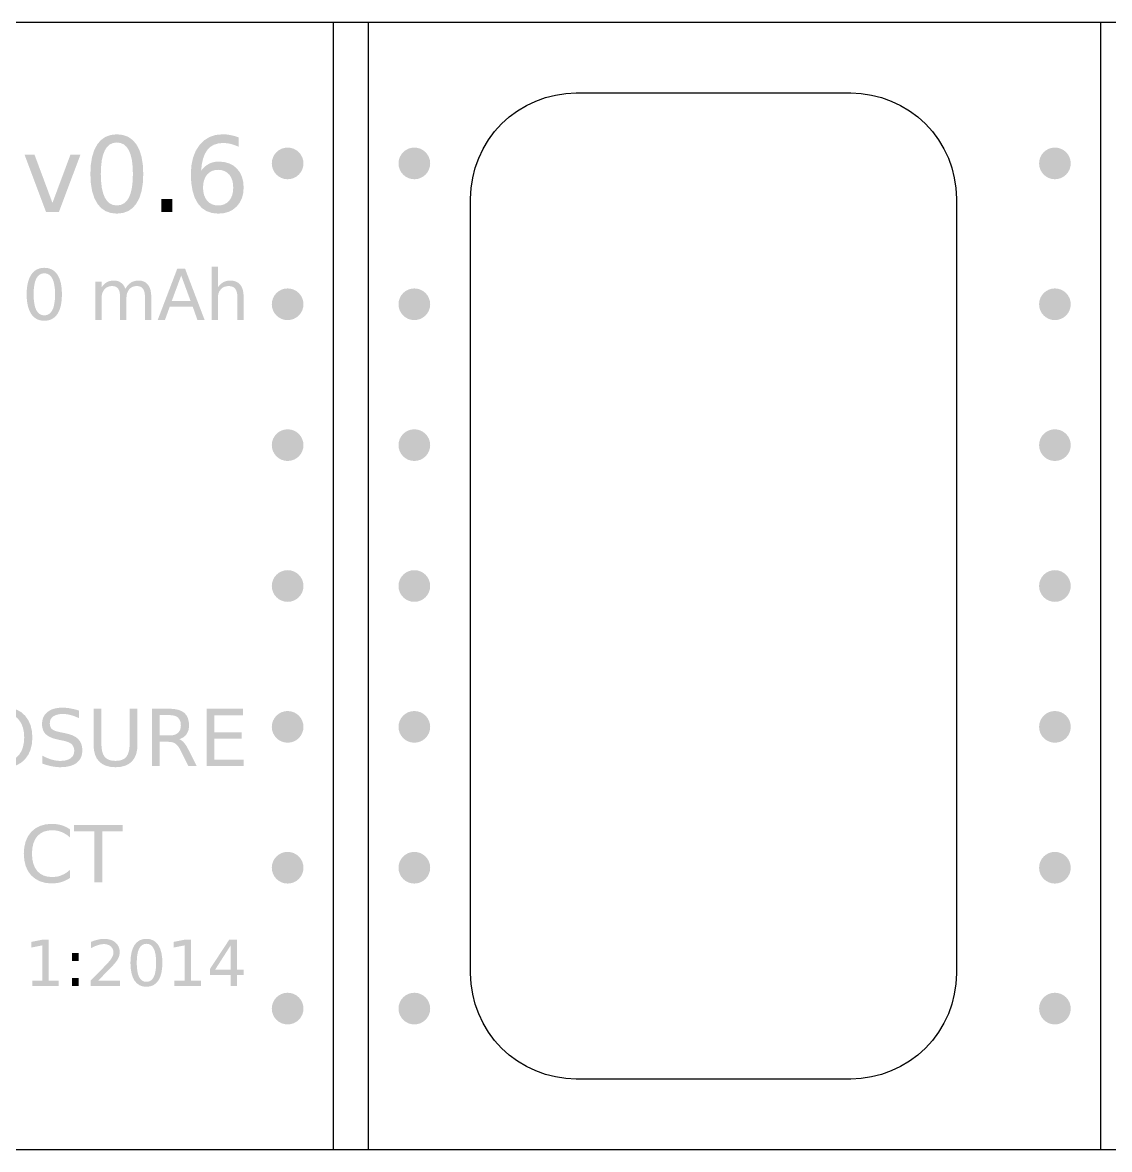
# Model space of a CAD drawing. Header units: millimetres. Extents: x 0.1 to 93.6, y -8 to 8.
# Drawn here: x 25.43 to 40.88, y -8 to 8 of the extents above; entities that cross this region are included whole.
import ezdxf

# ---------------------------------------------------------------- set-up
doc = ezdxf.new("R2010")
doc.units = ezdxf.units.MM
doc.layers.add('MARK', color=1, linetype='Continuous')
doc.layers.add('REF', color=8, linetype='Continuous')

msp = doc.modelspace()

# ---------------------------------------------------------------- hatches: boundary and pattern name
at = {"layer": 'MARK'}
h = msp.add_hatch(color=1, dxfattribs=at)
h.dxf.hatch_style = 1
h.paths.add_polyline_path([(27.052, 6.269), (27.095, 6.189), (27.125, 6.092), (27.143, 5.979), (27.149, 5.85), (27.143, 5.721), (27.125, 5.608), (27.095, 5.511), (27.052, 5.431), (26.999, 5.368), (26.935, 5.323), (26.859, 5.296), (26.774, 5.287), (26.688, 5.296), (26.613, 5.323), (26.548, 5.368), (26.495, 5.431), (26.453, 5.511), (26.422, 5.608), (26.404, 5.721), (26.398, 5.85), (26.404, 5.979), (26.422, 6.092), (26.453, 6.189), (26.495, 6.269), (26.548, 6.332), (26.613, 6.377), (26.688, 6.404), (26.774, 6.413), (26.859, 6.404), (26.935, 6.377), (26.999, 6.332)])
h.paths.add_polyline_path([(26.603, 6.185), (26.578, 6.122), (26.56, 6.046), (26.55, 5.955), (26.546, 5.85), (26.55, 5.745), (26.56, 5.654), (26.578, 5.578), (26.603, 5.515), (26.635, 5.466), (26.674, 5.431), (26.72, 5.41), (26.774, 5.403), (26.827, 5.41), (26.873, 5.431), (26.913, 5.466), (26.945, 5.515), (26.97, 5.578), (26.988, 5.654), (26.998, 5.745), (27.002, 5.85), (26.998, 5.955), (26.988, 6.046), (26.97, 6.122), (26.945, 6.185), (26.913, 6.234), (26.873, 6.269), (26.827, 6.29), (26.774, 6.297), (26.72, 6.29), (26.674, 6.269), (26.635, 6.234)])
h = msp.add_hatch(color=1, dxfattribs=at)
h.dxf.hatch_style = 1
h.paths.add_polyline_path([(28.393, 6.276), (28.365, 6.282), (28.337, 6.286), (28.309, 6.289), (28.281, 6.29), (28.213, 6.283), (28.153, 6.265), (28.102, 6.234), (28.059, 6.191), (28.025, 6.136), (27.999, 6.068), (27.981, 5.988), (27.971, 5.895), (27.994, 5.925), (28.02, 5.951), (28.048, 5.973), (28.079, 5.992), (28.112, 6.007), (28.147, 6.017), (28.183, 6.024), (28.222, 6.026), (28.299, 6.019), (28.368, 6.001), (28.428, 5.97), (28.48, 5.926), (28.522, 5.872), (28.551, 5.809), (28.569, 5.737), (28.575, 5.656), (28.569, 5.577), (28.55, 5.505), (28.519, 5.443), (28.476, 5.388), (28.423, 5.344), (28.361, 5.312), (28.291, 5.293), (28.213, 5.287), (28.124, 5.296), (28.047, 5.323), (27.98, 5.368), (27.925, 5.431), (27.881, 5.511), (27.85, 5.608), (27.831, 5.721), (27.825, 5.85), (27.833, 5.972), (27.856, 6.081), (27.894, 6.177), (27.947, 6.26), (28.014, 6.327), (28.09, 6.375), (28.178, 6.404), (28.275, 6.413), (28.303, 6.413), (28.331, 6.411), (28.359, 6.407), (28.387, 6.402), (28.415, 6.396), (28.445, 6.389), (28.474, 6.38), (28.504, 6.37), (28.504, 6.236), (28.477, 6.248), (28.449, 6.259), (28.421, 6.268)])
h.paths.add_polyline_path([(28.031, 5.805), (28.013, 5.761), (28.002, 5.712), (27.998, 5.656), (28.002, 5.601), (28.013, 5.551), (28.031, 5.508), (28.056, 5.471), (28.088, 5.441), (28.124, 5.42), (28.166, 5.407), (28.213, 5.403), (28.26, 5.407), (28.301, 5.42), (28.338, 5.441), (28.37, 5.471), (28.395, 5.508), (28.413, 5.551), (28.424, 5.601), (28.427, 5.656), (28.424, 5.712), (28.413, 5.761), (28.395, 5.805), (28.37, 5.842), (28.338, 5.871), (28.301, 5.892), (28.26, 5.905), (28.213, 5.909), (28.166, 5.905), (28.124, 5.892), (28.088, 5.871), (28.056, 5.842)])
h = msp.add_hatch(color=1, dxfattribs=at)
h.dxf.hatch_style = 1
h.paths.add_polyline_path([(26.256, 6.122), (25.95, 5.308), (25.769, 5.308), (25.463, 6.122), (25.605, 6.122), (25.859, 5.439), (26.114, 6.122)])
h = msp.add_hatch(color=1, dxfattribs=at)
h.dxf.hatch_style = 1
edge = h.paths.add_edge_path()
edge.add_arc((29.2, 6), 0.225, 0, 360)
h = msp.add_hatch(color=1, dxfattribs=at)
h.dxf.hatch_style = 1
edge = h.paths.add_edge_path()
edge.add_arc((31, 6), 0.225, 0, 360)
h = msp.add_hatch(color=1, dxfattribs=at)
h.dxf.hatch_style = 1
edge = h.paths.add_edge_path()
edge.add_arc((40.1, 6), 0.225, 0, 360)
h = msp.add_hatch(color=1, dxfattribs=at)
h.dxf.hatch_style = 1
h.paths.add_polyline_path([(27.407, 5.493), (27.56, 5.493), (27.56, 5.308), (27.407, 5.308)])
h = msp.add_hatch(color=1, dxfattribs=at)
h.dxf.hatch_style = 1
h.paths.add_polyline_path([(25.958, 4.368), (25.978, 4.303), (25.99, 4.227), (25.994, 4.141), (25.99, 4.055), (25.978, 3.979), (25.958, 3.915), (25.93, 3.861), (25.894, 3.819), (25.851, 3.789), (25.801, 3.771), (25.743, 3.765), (25.686, 3.771), (25.636, 3.789), (25.593, 3.819), (25.557, 3.861), (25.529, 3.915), (25.509, 3.979), (25.496, 4.055), (25.492, 4.141), (25.496, 4.227), (25.509, 4.303), (25.529, 4.368), (25.557, 4.421), (25.593, 4.464), (25.636, 4.494), (25.686, 4.512), (25.743, 4.518), (25.801, 4.512), (25.851, 4.494), (25.894, 4.464), (25.93, 4.421)])
h.paths.add_polyline_path([(25.613, 4.323), (25.601, 4.272), (25.594, 4.211), (25.591, 4.141), (25.594, 4.071), (25.601, 4.01), (25.613, 3.959), (25.629, 3.917), (25.651, 3.884), (25.677, 3.861), (25.708, 3.847), (25.743, 3.842), (25.779, 3.847), (25.81, 3.861), (25.836, 3.884), (25.858, 3.917), (25.875, 3.959), (25.886, 4.01), (25.894, 4.071), (25.896, 4.141), (25.894, 4.211), (25.886, 4.272), (25.875, 4.323), (25.858, 4.365), (25.836, 4.398), (25.81, 4.421), (25.779, 4.435), (25.743, 4.44), (25.708, 4.435), (25.677, 4.421), (25.651, 4.398), (25.629, 4.365)])
h = msp.add_hatch(color=1, dxfattribs=at)
h.dxf.hatch_style = 1
h.paths.add_polyline_path([(27.525, 3.965), (27.458, 3.779), (27.355, 3.779), (27.632, 4.505), (27.743, 4.505), (28.02, 3.779), (27.918, 3.779), (27.852, 3.965)])
h.paths.add_polyline_path([(27.821, 4.047), (27.688, 4.408), (27.554, 4.047)])
h = msp.add_hatch(color=1, dxfattribs=at)
h.dxf.hatch_style = 1
h.paths.add_polyline_path([(28.484, 4.141), (28.478, 4.172), (28.469, 4.199), (28.455, 4.22), (28.438, 4.237), (28.418, 4.249), (28.393, 4.256), (28.365, 4.259), (28.331, 4.256), (28.3, 4.247), (28.273, 4.233), (28.251, 4.212), (28.232, 4.187), (28.219, 4.158), (28.211, 4.124), (28.209, 4.087), (28.209, 3.779), (28.119, 3.779), (28.119, 4.535), (28.209, 4.535), (28.209, 4.239), (28.226, 4.262), (28.244, 4.282), (28.263, 4.298), (28.284, 4.312), (28.307, 4.323), (28.331, 4.33), (28.357, 4.335), (28.385, 4.336), (28.429, 4.333), (28.467, 4.322), (28.5, 4.304), (28.527, 4.278), (28.548, 4.246), (28.563, 4.207), (28.572, 4.16), (28.575, 4.107), (28.575, 3.779), (28.486, 3.779), (28.486, 4.105)])
h = msp.add_hatch(color=1, dxfattribs=at)
h.dxf.hatch_style = 1
h.paths.add_polyline_path([(26.975, 4.308), (26.999, 4.32), (27.026, 4.329), (27.054, 4.335), (27.085, 4.336), (27.125, 4.333), (27.16, 4.322), (27.191, 4.303), (27.216, 4.277), (27.237, 4.244), (27.251, 4.205), (27.26, 4.159), (27.263, 4.107), (27.263, 3.779), (27.173, 3.779), (27.173, 4.105), (27.171, 4.141), (27.166, 4.173), (27.157, 4.199), (27.145, 4.221), (27.129, 4.237), (27.11, 4.249), (27.087, 4.256), (27.06, 4.259), (27.027, 4.256), (26.998, 4.247), (26.972, 4.233), (26.95, 4.212), (26.933, 4.187), (26.92, 4.158), (26.912, 4.124), (26.91, 4.087), (26.91, 3.779), (26.82, 3.779), (26.82, 4.105), (26.818, 4.141), (26.813, 4.173), (26.804, 4.2), (26.792, 4.221), (26.777, 4.237), (26.757, 4.249), (26.734, 4.256), (26.707, 4.259), (26.674, 4.256), (26.645, 4.247), (26.62, 4.233), (26.598, 4.212), (26.58, 4.187), (26.567, 4.158), (26.56, 4.124), (26.557, 4.087), (26.557, 3.779), (26.467, 3.779), (26.467, 4.323), (26.557, 4.323), (26.557, 4.239), (26.573, 4.262), (26.591, 4.282), (26.61, 4.299), (26.631, 4.313), (26.653, 4.323), (26.678, 4.331), (26.704, 4.335), (26.732, 4.336), (26.761, 4.335), (26.787, 4.329), (26.811, 4.32), (26.833, 4.306), (26.853, 4.29), (26.87, 4.269), (26.884, 4.246), (26.895, 4.219), (26.912, 4.247), (26.932, 4.271), (26.953, 4.291)])
h = msp.add_hatch(color=1, dxfattribs=at)
h.dxf.hatch_style = 1
edge = h.paths.add_edge_path()
edge.add_arc((29.2, 4), 0.225, 0, 360)
h = msp.add_hatch(color=1, dxfattribs=at)
h.dxf.hatch_style = 1
edge = h.paths.add_edge_path()
edge.add_arc((31, 4), 0.225, 0, 360)
h = msp.add_hatch(color=1, dxfattribs=at)
h.dxf.hatch_style = 1
edge = h.paths.add_edge_path()
edge.add_arc((40.1, 4), 0.225, 0, 360)
h = msp.add_hatch(color=1, dxfattribs=at)
h.dxf.hatch_style = 1
edge = h.paths.add_edge_path()
edge.add_arc((29.2, 2), 0.225, 0, 360)
h = msp.add_hatch(color=1, dxfattribs=at)
h.dxf.hatch_style = 1
edge = h.paths.add_edge_path()
edge.add_arc((31, 2), 0.225, 0, 360)
h = msp.add_hatch(color=1, dxfattribs=at)
h.dxf.hatch_style = 1
edge = h.paths.add_edge_path()
edge.add_arc((40.1, 2), 0.225, 0, 360)
h = msp.add_hatch(color=1, dxfattribs=at)
h.dxf.hatch_style = 1
edge = h.paths.add_edge_path()
edge.add_arc((29.2, 0), 0.225, 0, 360)
h = msp.add_hatch(color=1, dxfattribs=at)
h.dxf.hatch_style = 1
edge = h.paths.add_edge_path()
edge.add_arc((31, 0), 0.225, 0, 360)
h = msp.add_hatch(color=1, dxfattribs=at)
h.dxf.hatch_style = 1
edge = h.paths.add_edge_path()
edge.add_arc((40.1, 0), 0.225, 0, 360)
h = msp.add_hatch(color=1, dxfattribs=at)
h.dxf.hatch_style = 1
h.paths.add_polyline_path([(25.516, -1.905), (25.548, -1.977), (25.567, -2.059), (25.574, -2.15), (25.567, -2.242), (25.548, -2.323), (25.516, -2.395), (25.471, -2.458), (25.416, -2.508), (25.351, -2.544), (25.279, -2.565), (25.197, -2.573), (25.116, -2.565), (25.043, -2.544), (24.978, -2.508), (24.923, -2.458), (24.878, -2.396), (24.845, -2.324), (24.826, -2.242), (24.82, -2.15), (24.826, -2.059), (24.845, -1.977), (24.878, -1.905), (24.923, -1.842), (24.978, -1.792), (25.043, -1.756), (25.116, -1.735), (25.197, -1.727), (25.279, -1.735), (25.351, -1.756), (25.416, -1.792), (25.471, -1.842)])
h.paths.add_polyline_path([(24.976, -1.955), (24.954, -2.012), (24.94, -2.077), (24.936, -2.15), (24.94, -2.223), (24.954, -2.288), (24.976, -2.345), (25.007, -2.394), (25.045, -2.433), (25.09, -2.461), (25.14, -2.478), (25.197, -2.483), (25.254, -2.478), (25.305, -2.461), (25.349, -2.433), (25.387, -2.394), (25.418, -2.345), (25.44, -2.288), (25.453, -2.223), (25.458, -2.15), (25.453, -2.077), (25.44, -2.012), (25.418, -1.955), (25.387, -1.906), (25.349, -1.867), (25.305, -1.839), (25.254, -1.822), (25.197, -1.817), (25.14, -1.822), (25.09, -1.839), (25.045, -1.867), (25.007, -1.906)])
h = msp.add_hatch(color=1, dxfattribs=at)
h.dxf.hatch_style = 1
h.paths.add_polyline_path([(26.144, -1.84), (26.116, -1.832), (26.089, -1.825), (26.061, -1.821), (26.035, -1.818), (26.009, -1.817), (25.966, -1.819), (25.929, -1.826), (25.897, -1.837), (25.87, -1.852), (25.848, -1.871), (25.833, -1.894), (25.824, -1.921), (25.821, -1.951), (25.823, -1.976), (25.829, -1.999), (25.839, -2.017), (25.853, -2.033), (25.873, -2.046), (25.9, -2.058), (25.935, -2.068), (25.976, -2.077), (26.043, -2.091), (26.101, -2.105), (26.15, -2.123), (26.192, -2.146), (26.225, -2.173), (26.251, -2.206), (26.269, -2.243), (26.28, -2.285), (26.284, -2.332), (26.279, -2.388), (26.264, -2.436), (26.239, -2.477), (26.204, -2.512), (26.16, -2.538), (26.106, -2.557), (26.044, -2.569), (25.972, -2.573), (25.942, -2.572), (25.912, -2.569), (25.881, -2.565), (25.849, -2.56), (25.816, -2.552), (25.782, -2.543), (25.748, -2.533), (25.713, -2.521), (25.713, -2.407), (25.747, -2.425), (25.78, -2.44), (25.813, -2.453), (25.845, -2.464), (25.877, -2.472), (25.909, -2.478), (25.94, -2.482), (25.972, -2.483), (26.016, -2.481), (26.055, -2.474), (26.089, -2.462), (26.117, -2.446), (26.14, -2.425), (26.156, -2.401), (26.165, -2.373), (26.169, -2.34), (26.166, -2.312), (26.159, -2.287), (26.148, -2.265), (26.132, -2.246), (26.11, -2.23), (26.083, -2.217), (26.05, -2.205), (26.011, -2.196), (25.944, -2.182), (25.886, -2.168), (25.837, -2.151), (25.797, -2.13), (25.765, -2.106), (25.741, -2.077), (25.724, -2.043), (25.714, -2.004), (25.71, -1.96), (25.715, -1.909), (25.729, -1.863), (25.753, -1.824), (25.786, -1.79), (25.828, -1.762), (25.877, -1.743), (25.933, -1.731), (25.996, -1.727), (26.025, -1.728), (26.054, -1.73), (26.083, -1.733), (26.113, -1.738), (26.143, -1.744), (26.173, -1.751), (26.204, -1.759), (26.235, -1.769), (26.235, -1.876), (26.204, -1.862), (26.174, -1.85)])
h = msp.add_hatch(color=1, dxfattribs=at)
h.dxf.hatch_style = 1
h.paths.add_polyline_path([(26.566, -2.35), (26.581, -2.392), (26.601, -2.426), (26.629, -2.451), (26.663, -2.469), (26.706, -2.48), (26.755, -2.483), (26.804, -2.48), (26.846, -2.469), (26.881, -2.451), (26.908, -2.426), (26.929, -2.392), (26.944, -2.35), (26.953, -2.298), (26.956, -2.237), (26.956, -1.742), (27.067, -1.742), (27.067, -2.251), (27.062, -2.325), (27.047, -2.391), (27.022, -2.446), (26.988, -2.491), (26.944, -2.527), (26.89, -2.552), (26.827, -2.568), (26.755, -2.573), (26.683, -2.568), (26.62, -2.552), (26.566, -2.527), (26.522, -2.491), (26.487, -2.446), (26.463, -2.391), (26.448, -2.325), (26.443, -2.251), (26.443, -1.742), (26.554, -1.742), (26.554, -2.237), (26.557, -2.298)])
h = msp.add_hatch(color=1, dxfattribs=at)
h.dxf.hatch_style = 1
h.paths.add_polyline_path([(27.763, -2.273), (27.779, -2.302), (27.796, -2.334), (27.908, -2.557), (27.79, -2.557), (27.686, -2.348), (27.666, -2.31), (27.646, -2.28), (27.626, -2.256), (27.607, -2.239), (27.587, -2.228), (27.562, -2.219), (27.535, -2.214), (27.504, -2.212), (27.384, -2.212), (27.384, -2.557), (27.274, -2.557), (27.274, -1.742), (27.522, -1.742), (27.588, -1.746), (27.644, -1.757), (27.692, -1.775), (27.731, -1.8), (27.761, -1.833), (27.782, -1.874), (27.795, -1.922), (27.8, -1.977), (27.797, -2.014), (27.791, -2.047), (27.779, -2.077), (27.764, -2.104), (27.744, -2.128), (27.72, -2.147), (27.692, -2.163), (27.66, -2.175), (27.678, -2.183), (27.695, -2.194), (27.712, -2.208), (27.729, -2.226), (27.746, -2.248)])
h.paths.add_polyline_path([(27.643, -2.085), (27.66, -2.064), (27.673, -2.04), (27.681, -2.01), (27.683, -1.977), (27.681, -1.943), (27.673, -1.914), (27.66, -1.889), (27.643, -1.869), (27.62, -1.853), (27.592, -1.842), (27.56, -1.835), (27.522, -1.833), (27.384, -1.833), (27.384, -2.122), (27.522, -2.122), (27.56, -2.12), (27.592, -2.113), (27.62, -2.101)])
h = msp.add_hatch(color=1, dxfattribs=at)
h.dxf.hatch_style = 1
h.paths.add_polyline_path([(28.548, -2.076), (28.548, -2.169), (28.16, -2.169), (28.16, -2.464), (28.575, -2.464), (28.575, -2.557), (28.05, -2.557), (28.05, -1.742), (28.565, -1.742), (28.565, -1.835), (28.16, -1.835), (28.16, -2.076)])
h = msp.add_hatch(color=1, dxfattribs=at)
h.dxf.hatch_style = 1
edge = h.paths.add_edge_path()
edge.add_arc((29.2, -2), 0.225, 0, 360)
h = msp.add_hatch(color=1, dxfattribs=at)
h.dxf.hatch_style = 1
edge = h.paths.add_edge_path()
edge.add_arc((31, -2), 0.225, 0, 360)
h = msp.add_hatch(color=1, dxfattribs=at)
h.dxf.hatch_style = 1
edge = h.paths.add_edge_path()
edge.add_arc((40.1, -2), 0.225, 0, 360)
h = msp.add_hatch(color=1, dxfattribs=at)
h.dxf.hatch_style = 1
h.paths.add_polyline_path([(25.99, -3.494), (25.958, -3.482), (25.925, -3.474), (25.891, -3.47), (25.856, -3.468), (25.791, -3.473), (25.733, -3.489), (25.684, -3.516), (25.643, -3.553), (25.61, -3.601), (25.587, -3.658), (25.573, -3.724), (25.568, -3.8), (25.573, -3.876), (25.587, -3.942), (25.61, -3.999), (25.643, -4.047), (25.684, -4.084), (25.733, -4.111), (25.791, -4.127), (25.856, -4.132), (25.891, -4.13), (25.925, -4.126), (25.958, -4.118), (25.99, -4.106), (26.021, -4.092), (26.052, -4.074), (26.081, -4.053), (26.109, -4.029), (26.109, -4.144), (26.08, -4.162), (26.05, -4.178), (26.018, -4.192), (25.987, -4.203), (25.954, -4.212), (25.92, -4.218), (25.885, -4.221), (25.85, -4.223), (25.762, -4.216), (25.685, -4.194), (25.617, -4.159), (25.558, -4.109), (25.512, -4.048), (25.479, -3.976), (25.459, -3.893), (25.452, -3.8), (25.459, -3.707), (25.479, -3.625), (25.512, -3.552), (25.558, -3.491), (25.617, -3.441), (25.685, -3.406), (25.762, -3.384), (25.85, -3.377), (25.886, -3.379), (25.921, -3.382), (25.955, -3.388), (25.988, -3.397), (26.02, -3.408), (26.05, -3.421), (26.08, -3.437), (26.109, -3.455), (26.109, -3.571), (26.081, -3.547), (26.052, -3.526), (26.021, -3.508)])
h = msp.add_hatch(color=1, dxfattribs=at)
h.dxf.hatch_style = 1
h.paths.add_polyline_path([(26.456, -4.207), (26.456, -3.485), (26.166, -3.485), (26.166, -3.392), (26.856, -3.392), (26.856, -3.485), (26.566, -3.485), (26.566, -4.207)])
h = msp.add_hatch(color=1, dxfattribs=at)
h.dxf.hatch_style = 1
edge = h.paths.add_edge_path()
edge.add_arc((29.2, -4), 0.225, 0, 360)
h = msp.add_hatch(color=1, dxfattribs=at)
h.dxf.hatch_style = 1
edge = h.paths.add_edge_path()
edge.add_arc((31, -4), 0.225, 0, 360)
h = msp.add_hatch(color=1, dxfattribs=at)
h.dxf.hatch_style = 1
edge = h.paths.add_edge_path()
edge.add_arc((40.1, -4), 0.225, 0, 360)
h = msp.add_hatch(color=1, dxfattribs=at)
h.dxf.hatch_style = 1
h.paths.add_polyline_path([(25.715, -5.022), (25.804, -5.022), (25.804, -5.603), (25.949, -5.603), (25.949, -5.678), (25.571, -5.678), (25.571, -5.603), (25.716, -5.603), (25.716, -5.102), (25.558, -5.134), (25.558, -5.053)])
h = msp.add_hatch(color=1, dxfattribs=at)
h.dxf.hatch_style = 1
h.paths.add_polyline_path([(26.429, -5.574), (26.461, -5.542), (26.498, -5.504), (26.539, -5.462), (26.579, -5.422), (26.61, -5.39), (26.633, -5.366), (26.649, -5.349), (26.668, -5.326), (26.685, -5.305), (26.698, -5.285), (26.708, -5.268), (26.716, -5.251), (26.721, -5.235), (26.724, -5.219), (26.725, -5.203), (26.723, -5.178), (26.716, -5.155), (26.704, -5.135), (26.688, -5.117), (26.669, -5.103), (26.646, -5.093), (26.621, -5.086), (26.593, -5.084), (26.572, -5.085), (26.55, -5.088), (26.528, -5.093), (26.505, -5.099), (26.481, -5.107), (26.457, -5.117), (26.432, -5.129), (26.406, -5.143), (26.406, -5.053), (26.432, -5.043), (26.457, -5.034), (26.482, -5.027), (26.506, -5.021), (26.529, -5.016), (26.55, -5.012), (26.571, -5.01), (26.591, -5.01), (26.639, -5.013), (26.683, -5.022), (26.721, -5.038), (26.754, -5.061), (26.78, -5.088), (26.799, -5.12), (26.811, -5.156), (26.814, -5.197), (26.813, -5.217), (26.811, -5.236), (26.806, -5.255), (26.799, -5.274), (26.79, -5.292), (26.778, -5.313), (26.762, -5.335), (26.744, -5.359), (26.735, -5.368), (26.721, -5.384), (26.701, -5.405), (26.674, -5.433), (26.642, -5.466), (26.603, -5.506), (26.559, -5.551), (26.508, -5.603), (26.818, -5.603), (26.818, -5.678), (26.401, -5.678), (26.401, -5.603)])
h = msp.add_hatch(color=1, dxfattribs=at)
h.dxf.hatch_style = 1
h.paths.add_polyline_path([(27.388, -5.145), (27.406, -5.204), (27.417, -5.272), (27.421, -5.35), (27.417, -5.428), (27.406, -5.496), (27.388, -5.555), (27.362, -5.603), (27.33, -5.641), (27.291, -5.669), (27.246, -5.685), (27.194, -5.69), (27.142, -5.685), (27.097, -5.669), (27.058, -5.641), (27.025, -5.603), (27, -5.555), (26.982, -5.496), (26.971, -5.428), (26.967, -5.35), (26.971, -5.272), (26.982, -5.204), (27, -5.145), (27.025, -5.097), (27.058, -5.059), (27.097, -5.031), (27.142, -5.015), (27.194, -5.01), (27.246, -5.015), (27.291, -5.031), (27.33, -5.059), (27.362, -5.097)])
h.paths.add_polyline_path([(27.076, -5.185), (27.065, -5.232), (27.059, -5.287), (27.056, -5.35), (27.059, -5.413), (27.065, -5.468), (27.076, -5.515), (27.091, -5.553), (27.11, -5.582), (27.134, -5.603), (27.162, -5.616), (27.194, -5.62), (27.226, -5.616), (27.254, -5.603), (27.278, -5.582), (27.297, -5.553), (27.313, -5.515), (27.323, -5.468), (27.33, -5.413), (27.332, -5.35), (27.33, -5.287), (27.323, -5.232), (27.313, -5.185), (27.297, -5.147), (27.278, -5.118), (27.254, -5.097), (27.226, -5.084), (27.194, -5.08), (27.162, -5.084), (27.134, -5.097), (27.11, -5.118), (27.091, -5.147)])
h = msp.add_hatch(color=1, dxfattribs=at)
h.dxf.hatch_style = 1
h.paths.add_polyline_path([(27.736, -5.022), (27.825, -5.022), (27.825, -5.603), (27.97, -5.603), (27.97, -5.678), (27.592, -5.678), (27.592, -5.603), (27.737, -5.603), (27.737, -5.102), (27.579, -5.134), (27.579, -5.053)])
h = msp.add_hatch(color=1, dxfattribs=at)
h.dxf.hatch_style = 1
h.paths.add_polyline_path([(28.481, -5.678), (28.393, -5.678), (28.393, -5.523), (28.097, -5.523), (28.097, -5.437), (28.37, -5.022), (28.481, -5.022), (28.481, -5.449), (28.575, -5.449), (28.575, -5.523), (28.481, -5.523)])
h.paths.add_polyline_path([(28.393, -5.099), (28.169, -5.449), (28.393, -5.449)])
h = msp.add_hatch(color=1, dxfattribs=at)
h.dxf.hatch_style = 1
h.paths.add_polyline_path([(26.23, -5.212), (26.23, -5.324), (26.138, -5.324), (26.138, -5.212)])
h = msp.add_hatch(color=1, dxfattribs=at)
h.dxf.hatch_style = 1
h.paths.add_polyline_path([(26.23, -5.566), (26.23, -5.678), (26.138, -5.678), (26.138, -5.566)])
h = msp.add_hatch(color=1, dxfattribs=at)
h.dxf.hatch_style = 1
edge = h.paths.add_edge_path()
edge.add_arc((29.2, -6), 0.225, 0, 360)
h = msp.add_hatch(color=1, dxfattribs=at)
h.dxf.hatch_style = 1
edge = h.paths.add_edge_path()
edge.add_arc((31, -6), 0.225, 0, 360)
h = msp.add_hatch(color=1, dxfattribs=at)
h.dxf.hatch_style = 1
edge = h.paths.add_edge_path()
edge.add_arc((40.1, -6), 0.225, 0, 360)

# ---------------------------------------------------------------- linework, layer by layer
at = {"layer": 'REF'}
for points in [[(0.2, -8), (91.6, -8), (93.6, -6), (93.6, 6), (91.6, 8), (0.2, 8)], [(37.2, -7), (33.3, -7), (33.153, -6.993), (33.007, -6.971), (32.865, -6.935), (32.726, -6.886), (32.593, -6.823), (32.467, -6.747), (32.348, -6.66), (32.239, -6.561), (32.14, -6.452), (32.053, -6.333), (31.977, -6.207), (31.914, -6.074), (31.865, -5.935), (31.829, -5.793), (31.807, -5.647), (31.8, -5.5), (31.8, 5.5), (31.807, 5.647), (31.829, 5.793), (31.865, 5.935), (31.914, 6.074), (31.977, 6.207), (32.053, 6.333), (32.14, 6.452), (32.239, 6.561), (32.348, 6.66), (32.467, 6.747), (32.593, 6.823), (32.726, 6.886), (32.865, 6.935), (33.007, 6.971), (33.153, 6.993), (33.3, 7), (37.2, 7), (37.347, 6.993), (37.493, 6.971), (37.635, 6.935), (37.774, 6.886), (37.907, 6.823), (38.033, 6.747), (38.152, 6.66), (38.261, 6.561), (38.36, 6.452), (38.447, 6.333), (38.523, 6.207), (38.586, 6.074), (38.635, 5.935), (38.671, 5.793), (38.693, 5.647), (38.7, 5.5), (38.7, -5.5), (38.693, -5.647), (38.671, -5.793), (38.635, -5.935), (38.586, -6.074), (38.523, -6.207), (38.447, -6.333), (38.36, -6.452), (38.261, -6.561), (38.152, -6.66), (38.033, -6.747), (37.907, -6.823), (37.774, -6.886), (37.635, -6.935), (37.493, -6.971), (37.347, -6.993), (37.2, -7)]]:
    msp.add_lwpolyline(points, close=True, dxfattribs=at)
for points in [[(29.85, -8), (29.85, 8)], [(30.35, -8), (30.35, 8)], [(40.75, 3.6), (40.75, 8)], [(40.75, -3.6), (40.75, 3.6)], [(40.75, -8), (40.75, -3.6)]]:
    msp.add_lwpolyline(points, dxfattribs=at)

doc.saveas('drawing.dxf')
